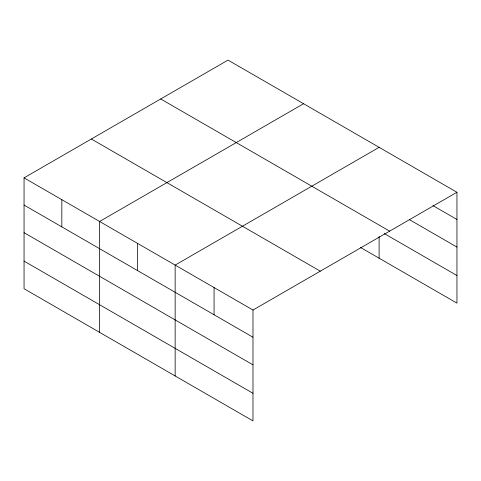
<?xml version="1.0" encoding="UTF-8"?>
<svg xmlns="http://www.w3.org/2000/svg" width="481" height="481" viewBox="0 0 481 481"><rect width="100%" height="100%" fill="white"/><g stroke="black" fill="none" stroke-linecap="round" stroke-linejoin="round"><path stroke-width="0.72" d="M252.982 364.845L252.982 310.035L24.05 177.862L24.05 288.726L252.982 420.899L252.982 364.845L24.05 232.672M360.546 247.481L456.95 303.138L456.95 192.274L228.018 60.101L24.05 177.862M303.565 103.722L99.597 221.482L99.597 332.341M379.112 147.336L175.144 265.097L175.144 375.956M252.982 310.035L456.95 192.274M432.948 205.621L456.95 219.474M409.602 219.745L456.95 247.084M160.708 98.966L389.64 231.139M384.301 233.586L456.95 275.529M91.36 139.003L320.292 271.176M24.05 205.062L252.982 337.235M24.05 261.117L252.982 393.29M379.112 236.562L379.112 258.201M214.063 287.566L214.063 314.766M137.374 243.29L137.374 270.49M61.827 199.669L61.827 226.87"/></g></svg>
